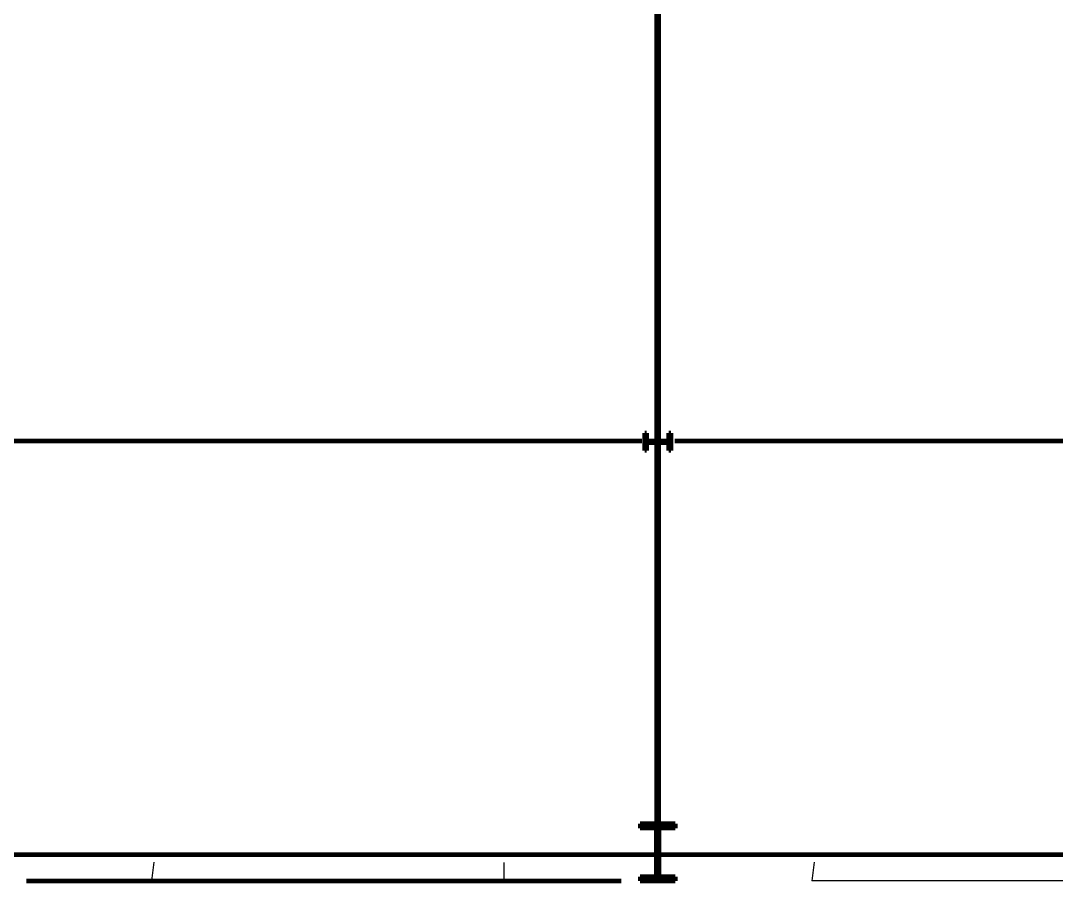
# Model space of a CAD drawing. Header units: inches. Extents: x 185496 to 352137, y 107182 to 179410.
# Drawn here: x 216618 to 228380, y 150395 to 160195 of the extents above; entities that cross this region are included whole.
import ezdxf

# ---------------------------------------------------------------- set-up
doc = ezdxf.new("R2010")
doc.units = ezdxf.units.IN
doc.header["$MEASUREMENT"] = 0
for name, color, linetype in [('CSX', 3, 'Continuous'), ('DIM', 2, 'Continuous'), ('ZSX', 4, 'Continuous'), ('钢结构', 6, 'Continuous')]:
    doc.layers.add(name, color=color, linetype=linetype)

# ---------------------------------------------------------------- blocks, each defined once
blk = doc.blocks.new('生产区')
at = {"layer": 'CSX', "ltscale": 100, "const_width": 0.5, "elevation": 0}
blk.add_lwpolyline([(120579.381, 1573.426), (120579.381, 1448.76)], dxfattribs=at)
at = {"layer": 'DIM', "elevation": 0}
for points in [[(120541.218, 1445.847), (120541.048, 1444.426)], [(120567.714, 1445.816), (120567.714, 1444.426)], [(120591.218, 1445.847), (120591.048, 1444.426)], [(120567.714, 1444.426), (120541.048, 1444.426)], [(120617.714, 1444.426), (120591.048, 1444.426)]]:
    blk.add_lwpolyline(points, dxfattribs=at)
at = {"layer": 'ZSX', "const_width": 0.35}
for points, elevation in [([(120578.381, 1478.363), (120578.548, 1478.363)], 133.996), ([(120578.381, 1477.03), (120578.381, 1478.363)], 133.996), ([(120578.548, 1477.03), (120578.548, 1478.363)], 133.996), ([(120580.214, 1478.363), (120580.381, 1478.363)], 133.996), ([(120580.214, 1477.03), (120580.214, 1478.363)], 133.996), ([(120580.381, 1477.03), (120580.381, 1478.363)], 133.996), ([(120578.548, 1477.763), (120580.214, 1477.763)], 133.996), ([(120578.548, 1477.63), (120580.214, 1477.63)], 133.996), ([(120578.381, 1477.03), (120578.548, 1477.03)], 133.996), ([(120580.214, 1477.03), (120580.381, 1477.03)], 133.996), ([(120578.048, 1448.426), (120578.048, 1448.76)], 0), ([(120578.048, 1448.76), (120580.714, 1448.76)], 0), ([(120578.048, 1448.426), (120580.714, 1448.426)], 0), ([(120579.281, 1444.76), (120579.281, 1448.426)], 0), ([(120579.481, 1444.76), (120579.481, 1448.426)], 0), ([(120580.714, 1448.426), (120580.714, 1448.76)], 0), ([(120578.048, 1444.426), (120578.048, 1444.76)], 0), ([(120578.048, 1444.76), (120580.714, 1444.76)], 0), ([(120578.048, 1444.426), (120580.714, 1444.426)], 0), ([(120580.714, 1444.426), (120580.714, 1444.76)], 0)]:
    blk.add_lwpolyline(points, dxfattribs=dict(at, elevation=elevation))
at = {"layer": 'ZSX', "color": 0, "const_width": 0.35}
for points, elevation in [([(120530.343, 1477.76), (120578.192, 1477.76)], -1257.599), ([(120580.659, 1477.76), (120628.361, 1477.76)], -1257.599), ([(120329.381, 1446.426), (120728.33, 1446.426)], 0)]:
    blk.add_lwpolyline(points, dxfattribs=dict(at, elevation=elevation))
at = {"layer": '钢结构', "const_width": 0.35, "elevation": -1257.599}
blk.add_lwpolyline([(120531.577, 1444.426), (120576.612, 1444.426)], dxfattribs=at)

msp = doc.modelspace()

# ---------------------------------------------------------------- block references
at = {"layer": 'DIM', "xscale": 150, "yscale": 150, "zscale": 150}
msp.add_blockref('生产区', (-17863053.45, -66243.05, 276290.76), dxfattribs=at)

doc.saveas('drawing.dxf')
